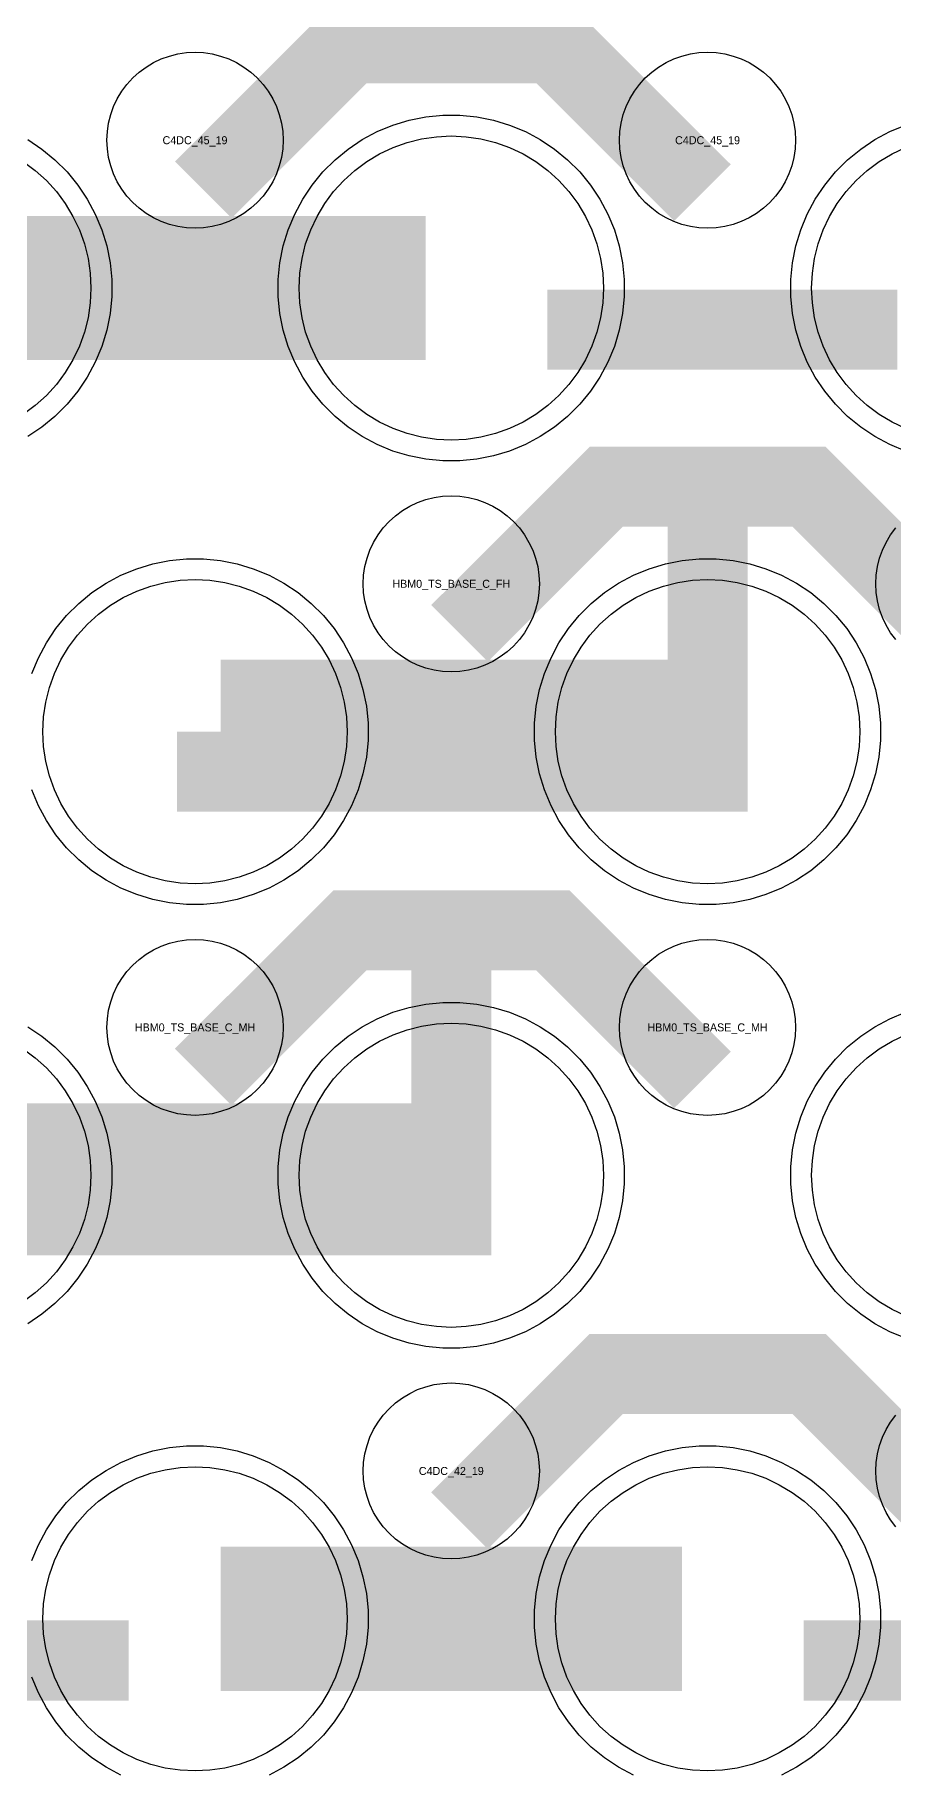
# Model space of a CAD drawing. Extents: x -11880 to 11880, y -14992 to 14992.
# Drawn here: x -5970 to -5702, y -9068 to -8525 of the extents above; entities that cross this region are included whole.
import ezdxf
from ezdxf.enums import TextEntityAlignment as Align

# ---------------------------------------------------------------- set-up
doc = ezdxf.new("R2010")
doc.units = 0
doc.header["$MEASUREMENT"] = 0
for name, color, linetype in [('GDS_775_DT_237', 138, 'CONTINUOUS'), ('RDL1_FS', 34, 'CONTINUOUS'), ('RDL_BS', 160, 'CONTINUOUS')]:
    doc.layers.add(name, color=color, linetype=linetype)

msp = doc.modelspace()

# ---------------------------------------------------------------- linework, layer by layer
at = {"layer": 'RDL1_FS'}
for points in [[(-5840, -8651.689), (-5844.657, -8651.46), (-5849.268, -8650.776), (-5853.791, -8649.644), (-5858.181, -8648.072), (-5862.395, -8646.08), (-5866.395, -8643.682), (-5870.14, -8640.904), (-5873.594, -8637.774), (-5876.724, -8634.32), (-5879.502, -8630.575), (-5881.9, -8626.575), (-5883.892, -8622.361), (-5885.464, -8617.971), (-5886.596, -8613.448), (-5887.28, -8608.837), (-5887.509, -8604.18), (-5887.28, -8599.523), (-5886.596, -8594.912), (-5885.464, -8590.389), (-5883.892, -8585.999), (-5881.9, -8581.785), (-5879.502, -8577.785), (-5876.724, -8574.04), (-5873.594, -8570.586), (-5870.14, -8567.456), (-5866.395, -8564.678), (-5862.395, -8562.28), (-5858.181, -8560.288), (-5853.791, -8558.716), (-5849.268, -8557.584), (-5844.657, -8556.9), (-5840, -8556.671), (-5835.343, -8556.9), (-5830.732, -8557.584), (-5826.209, -8558.716), (-5821.819, -8560.288), (-5817.605, -8562.28), (-5813.605, -8564.678), (-5809.86, -8567.456), (-5806.406, -8570.586), (-5803.276, -8574.04), (-5800.498, -8577.785), (-5798.1, -8581.785), (-5796.108, -8585.999), (-5794.536, -8590.389), (-5793.404, -8594.912), (-5792.72, -8599.523), (-5792.491, -8604.18), (-5792.72, -8608.837), (-5793.404, -8613.448), (-5794.536, -8617.971), (-5796.108, -8622.361), (-5798.1, -8626.575), (-5800.498, -8630.575), (-5803.276, -8634.32), (-5806.406, -8637.774), (-5809.86, -8640.904), (-5813.605, -8643.682), (-5817.605, -8646.08), (-5821.819, -8648.072), (-5826.209, -8649.644), (-5830.732, -8650.776), (-5835.343, -8651.46)], [(-5920, -8790.254), (-5924.657, -8790.025), (-5929.268, -8789.341), (-5933.791, -8788.209), (-5938.181, -8786.637), (-5942.395, -8784.645), (-5946.395, -8782.247), (-5950.14, -8779.469), (-5953.594, -8776.339), (-5956.724, -8772.885), (-5959.502, -8769.14), (-5961.9, -8765.14), (-5963.892, -8760.926), (-5965.464, -8756.536), (-5966.596, -8752.013), (-5967.28, -8747.402), (-5967.509, -8742.745), (-5967.28, -8738.088), (-5966.596, -8733.477), (-5965.464, -8728.954), (-5963.892, -8724.564), (-5961.9, -8720.35), (-5959.502, -8716.35), (-5956.724, -8712.605), (-5953.594, -8709.151), (-5950.14, -8706.021), (-5946.395, -8703.243), (-5942.395, -8700.845), (-5938.181, -8698.853), (-5933.791, -8697.281), (-5929.268, -8696.149), (-5924.657, -8695.465), (-5920, -8695.236), (-5915.343, -8695.465), (-5910.732, -8696.149), (-5906.209, -8697.281), (-5901.819, -8698.853), (-5897.605, -8700.845), (-5893.605, -8703.243), (-5889.86, -8706.021), (-5886.406, -8709.151), (-5883.276, -8712.605), (-5880.498, -8716.35), (-5878.1, -8720.35), (-5876.108, -8724.564), (-5874.536, -8728.954), (-5873.404, -8733.477), (-5872.72, -8738.088), (-5872.491, -8742.745), (-5872.72, -8747.402), (-5873.404, -8752.013), (-5874.536, -8756.536), (-5876.108, -8760.926), (-5878.1, -8765.14), (-5880.498, -8769.14), (-5883.276, -8772.885), (-5886.406, -8776.339), (-5889.86, -8779.469), (-5893.605, -8782.247), (-5897.605, -8784.645), (-5901.819, -8786.637), (-5906.209, -8788.209), (-5910.732, -8789.341), (-5915.343, -8790.025)], [(-5760, -8790.254), (-5764.657, -8790.025), (-5769.268, -8789.341), (-5773.791, -8788.209), (-5778.181, -8786.637), (-5782.395, -8784.645), (-5786.395, -8782.247), (-5790.14, -8779.469), (-5793.594, -8776.339), (-5796.724, -8772.885), (-5799.502, -8769.14), (-5801.9, -8765.14), (-5803.892, -8760.926), (-5805.464, -8756.536), (-5806.596, -8752.013), (-5807.28, -8747.402), (-5807.509, -8742.745), (-5807.28, -8738.088), (-5806.596, -8733.477), (-5805.464, -8728.954), (-5803.892, -8724.564), (-5801.9, -8720.35), (-5799.502, -8716.35), (-5796.724, -8712.605), (-5793.594, -8709.151), (-5790.14, -8706.021), (-5786.395, -8703.243), (-5782.395, -8700.845), (-5778.181, -8698.853), (-5773.791, -8697.281), (-5769.268, -8696.149), (-5764.657, -8695.465), (-5760, -8695.236), (-5755.343, -8695.465), (-5750.732, -8696.149), (-5746.209, -8697.281), (-5741.819, -8698.853), (-5737.605, -8700.845), (-5733.605, -8703.243), (-5729.86, -8706.021), (-5726.406, -8709.151), (-5723.276, -8712.605), (-5720.498, -8716.35), (-5718.1, -8720.35), (-5716.108, -8724.564), (-5714.536, -8728.954), (-5713.404, -8733.477), (-5712.72, -8738.088), (-5712.491, -8742.745), (-5712.72, -8747.402), (-5713.404, -8752.013), (-5714.536, -8756.536), (-5716.108, -8760.926), (-5718.1, -8765.14), (-5720.498, -8769.14), (-5723.276, -8772.885), (-5726.406, -8776.339), (-5729.86, -8779.469), (-5733.605, -8782.247), (-5737.605, -8784.645), (-5741.819, -8786.637), (-5746.209, -8788.209), (-5750.732, -8789.341), (-5755.343, -8790.025)], [(-5840, -8928.819), (-5844.657, -8928.59), (-5849.268, -8927.906), (-5853.791, -8926.774), (-5858.181, -8925.202), (-5862.395, -8923.21), (-5866.395, -8920.812), (-5870.14, -8918.034), (-5873.594, -8914.904), (-5876.724, -8911.45), (-5879.502, -8907.705), (-5881.9, -8903.705), (-5883.892, -8899.491), (-5885.464, -8895.101), (-5886.596, -8890.578), (-5887.28, -8885.967), (-5887.509, -8881.31), (-5887.28, -8876.653), (-5886.596, -8872.042), (-5885.464, -8867.519), (-5883.892, -8863.129), (-5881.9, -8858.915), (-5879.502, -8854.915), (-5876.724, -8851.17), (-5873.594, -8847.716), (-5870.14, -8844.586), (-5866.395, -8841.808), (-5862.395, -8839.41), (-5858.181, -8837.418), (-5853.791, -8835.846), (-5849.268, -8834.714), (-5844.657, -8834.03), (-5840, -8833.801), (-5835.343, -8834.03), (-5830.732, -8834.714), (-5826.209, -8835.846), (-5821.819, -8837.418), (-5817.605, -8839.41), (-5813.605, -8841.808), (-5809.86, -8844.586), (-5806.406, -8847.716), (-5803.276, -8851.17), (-5800.498, -8854.915), (-5798.1, -8858.915), (-5796.108, -8863.129), (-5794.536, -8867.519), (-5793.404, -8872.042), (-5792.72, -8876.653), (-5792.491, -8881.31), (-5792.72, -8885.967), (-5793.404, -8890.578), (-5794.536, -8895.101), (-5796.108, -8899.491), (-5798.1, -8903.705), (-5800.498, -8907.705), (-5803.276, -8911.45), (-5806.406, -8914.904), (-5809.86, -8918.034), (-5813.605, -8920.812), (-5817.605, -8923.21), (-5821.819, -8925.202), (-5826.209, -8926.774), (-5830.732, -8927.906), (-5835.343, -8928.59)], [(-5920, -9067.384), (-5924.657, -9067.155), (-5929.268, -9066.471), (-5933.791, -9065.339), (-5938.181, -9063.767), (-5942.395, -9061.775), (-5946.395, -9059.377), (-5950.14, -9056.599), (-5953.594, -9053.469), (-5956.724, -9050.015), (-5959.502, -9046.27), (-5961.9, -9042.27), (-5963.892, -9038.056), (-5965.464, -9033.666), (-5966.596, -9029.143), (-5967.28, -9024.532), (-5967.509, -9019.875), (-5967.28, -9015.218), (-5966.596, -9010.607), (-5965.464, -9006.084), (-5963.892, -9001.694), (-5961.9, -8997.48), (-5959.502, -8993.48), (-5956.724, -8989.735), (-5953.594, -8986.281), (-5950.14, -8983.151), (-5946.395, -8980.373), (-5942.395, -8977.975), (-5938.181, -8975.983), (-5933.791, -8974.411), (-5929.268, -8973.279), (-5924.657, -8972.595), (-5920, -8972.366), (-5915.343, -8972.595), (-5910.732, -8973.279), (-5906.209, -8974.411), (-5901.819, -8975.983), (-5897.605, -8977.975), (-5893.605, -8980.373), (-5889.86, -8983.151), (-5886.406, -8986.281), (-5883.276, -8989.735), (-5880.498, -8993.48), (-5878.1, -8997.48), (-5876.108, -9001.694), (-5874.536, -9006.084), (-5873.404, -9010.607), (-5872.72, -9015.218), (-5872.491, -9019.875), (-5872.72, -9024.532), (-5873.404, -9029.143), (-5874.536, -9033.666), (-5876.108, -9038.056), (-5878.1, -9042.27), (-5880.498, -9046.27), (-5883.276, -9050.015), (-5886.406, -9053.469), (-5889.86, -9056.599), (-5893.605, -9059.377), (-5897.605, -9061.775), (-5901.819, -9063.767), (-5906.209, -9065.339), (-5910.732, -9066.471), (-5915.343, -9067.155)], [(-5760, -9067.384), (-5764.657, -9067.155), (-5769.268, -9066.471), (-5773.791, -9065.339), (-5778.181, -9063.767), (-5782.395, -9061.775), (-5786.395, -9059.377), (-5790.14, -9056.599), (-5793.594, -9053.469), (-5796.724, -9050.015), (-5799.502, -9046.27), (-5801.9, -9042.27), (-5803.892, -9038.056), (-5805.464, -9033.666), (-5806.596, -9029.143), (-5807.28, -9024.532), (-5807.509, -9019.875), (-5807.28, -9015.218), (-5806.596, -9010.607), (-5805.464, -9006.084), (-5803.892, -9001.694), (-5801.9, -8997.48), (-5799.502, -8993.48), (-5796.724, -8989.735), (-5793.594, -8986.281), (-5790.14, -8983.151), (-5786.395, -8980.373), (-5782.395, -8977.975), (-5778.181, -8975.983), (-5773.791, -8974.411), (-5769.268, -8973.279), (-5764.657, -8972.595), (-5760, -8972.366), (-5755.343, -8972.595), (-5750.732, -8973.279), (-5746.209, -8974.411), (-5741.819, -8975.983), (-5737.605, -8977.975), (-5733.605, -8980.373), (-5729.86, -8983.151), (-5726.406, -8986.281), (-5723.276, -8989.735), (-5720.498, -8993.48), (-5718.1, -8997.48), (-5716.108, -9001.694), (-5714.536, -9006.084), (-5713.404, -9010.607), (-5712.72, -9015.218), (-5712.491, -9019.875), (-5712.72, -9024.532), (-5713.404, -9029.143), (-5714.536, -9033.666), (-5716.108, -9038.056), (-5718.1, -9042.27), (-5720.498, -9046.27), (-5723.276, -9050.015), (-5726.406, -9053.469), (-5729.86, -9056.599), (-5733.605, -9059.377), (-5737.605, -9061.775), (-5741.819, -9063.767), (-5746.209, -9065.339), (-5750.732, -9066.471), (-5755.343, -9067.155)]]:
    msp.add_lwpolyline(points, close=True, dxfattribs=at)
for points in [[(-5698.181, -8648.072), (-5702.395, -8646.08), (-5706.395, -8643.682), (-5710.14, -8640.904), (-5713.594, -8637.774), (-5716.724, -8634.32), (-5719.502, -8630.575), (-5721.9, -8626.575), (-5723.892, -8622.361), (-5725.464, -8617.971), (-5726.596, -8613.448), (-5727.28, -8608.837), (-5727.509, -8604.18), (-5727.28, -8599.523), (-5726.596, -8594.912), (-5725.464, -8590.389), (-5723.892, -8585.999), (-5721.9, -8581.785), (-5719.502, -8577.785), (-5716.724, -8574.04), (-5713.594, -8570.586), (-5710.14, -8567.456), (-5706.395, -8564.678), (-5702.395, -8562.28), (-5698.181, -8560.288)], [(-5973.605, -8564.678), (-5969.86, -8567.456), (-5966.406, -8570.586), (-5963.276, -8574.04), (-5960.498, -8577.785), (-5958.1, -8581.785), (-5956.108, -8585.999), (-5954.536, -8590.389), (-5953.404, -8594.912), (-5952.72, -8599.523), (-5952.491, -8604.18), (-5952.72, -8608.837), (-5953.404, -8613.448), (-5954.536, -8617.971), (-5956.108, -8622.361), (-5958.1, -8626.575), (-5960.498, -8630.575), (-5963.276, -8634.32), (-5966.406, -8637.774), (-5969.86, -8640.904), (-5973.605, -8643.682)], [(-5698.181, -8925.202), (-5702.395, -8923.21), (-5706.395, -8920.812), (-5710.14, -8918.034), (-5713.594, -8914.904), (-5716.724, -8911.45), (-5719.502, -8907.705), (-5721.9, -8903.705), (-5723.892, -8899.491), (-5725.464, -8895.101), (-5726.596, -8890.578), (-5727.28, -8885.967), (-5727.509, -8881.31), (-5727.28, -8876.653), (-5726.596, -8872.042), (-5725.464, -8867.519), (-5723.892, -8863.129), (-5721.9, -8858.915), (-5719.502, -8854.915), (-5716.724, -8851.17), (-5713.594, -8847.716), (-5710.14, -8844.586), (-5706.395, -8841.808), (-5702.395, -8839.41), (-5698.181, -8837.418)], [(-5973.605, -8841.808), (-5969.86, -8844.586), (-5966.406, -8847.716), (-5963.276, -8851.17), (-5960.498, -8854.915), (-5958.1, -8858.915), (-5956.108, -8863.129), (-5954.536, -8867.519), (-5953.404, -8872.042), (-5952.72, -8876.653), (-5952.491, -8881.31), (-5952.72, -8885.967), (-5953.404, -8890.578), (-5954.536, -8895.101), (-5956.108, -8899.491), (-5958.1, -8903.705), (-5960.498, -8907.705), (-5963.276, -8911.45), (-5966.406, -8914.904), (-5969.86, -8918.034), (-5973.605, -8920.812)]]:
    msp.add_lwpolyline(points, dxfattribs=at)
for points in [[(-5991.998, -8604.18, 45, 45, 0), (-5919.998, -8604.18, 45, 45, 0)], [(-5919.998, -8604.18, 45, 45, 0), (-5847.998, -8604.18, 45, 45, 0)], [(-5911.998, -8742.745, 45, 45, 0), (-5839.998, -8742.745, 45, 45, 0)], [(-5839.998, -8742.745, 45, 45, 0), (-5767.998, -8742.745, 45, 45, 0)], [(-5991.998, -8881.31, 45, 45, 0), (-5919.998, -8881.31, 45, 45, 0)], [(-5919.998, -8881.31, 45, 45, 0), (-5847.998, -8881.31, 45, 45, 0)], [(-5911.998, -9019.875, 45, 45, 0), (-5839.998, -9019.875, 45, 45, 0)], [(-5839.998, -9019.875, 45, 45, 0), (-5767.998, -9019.875, 45, 45, 0)]]:
    msp.add_lwpolyline(points, format="xyseb", dxfattribs=at)
at = {"layer": 'RDL_BS'}
for points in [[(-5917.438, -8573.494, 25, 25, 0), (-5871.623, -8527.679, 25, 25, 0), (-5838.07, -8527.679, 25, 25, 0)], [(-5761.599, -8574.393, 25, 25, 0), (-5808.313, -8527.679, 25, 25, 0), (-5838.071, -8527.679, 25, 25, 0)], [(-5809.984, -8617.193, 25, 25, 0), (-5700.719, -8617.193, 25, 25, 0)], [(-5760, -8767.745, 25, 25, 0), (-5760, -8653.744, 25, 25, 0)], [(-5837.438, -8712.059, 25, 25, 0), (-5791.623, -8666.244, 25, 25, 0), (-5758.07, -8666.244, 25, 25, 0)], [(-5681.599, -8712.958, 25, 25, 0), (-5728.313, -8666.244, 25, 25, 0), (-5758.071, -8666.244, 25, 25, 0)], [(-5925.603, -8755.245, 25, 25, 0), (-5747.5, -8755.245, 25, 25, 0)], [(-5840, -8906.31, 25, 25, 0), (-5840, -8792.309, 25, 25, 0)], [(-5917.438, -8850.624, 25, 25, 0), (-5871.623, -8804.809, 25, 25, 0), (-5838.07, -8804.809, 25, 25, 0)], [(-5761.599, -8851.523, 25, 25, 0), (-5808.313, -8804.809, 25, 25, 0), (-5838.071, -8804.809, 25, 25, 0)], [(-6005.603, -8893.81, 25, 25, 0), (-5827.5, -8893.81, 25, 25, 0)], [(-5837.438, -8989.189, 25, 25, 0), (-5791.623, -8943.374, 25, 25, 0), (-5758.07, -8943.374, 25, 25, 0)], [(-5681.599, -8990.088, 25, 25, 0), (-5728.313, -8943.374, 25, 25, 0), (-5758.071, -8943.374, 25, 25, 0)], [(-6049.984, -9032.888, 25, 25, 0), (-5940.719, -9032.888, 25, 25, 0)], [(-5729.984, -9032.888, 25, 25, 0), (-5620.719, -9032.888, 25, 25, 0)]]:
    msp.add_lwpolyline(points, format="xyseb", dxfattribs=at)
for points in [[(-5920, -8585.486), (-5922.693, -8585.354), (-5925.365, -8584.958), (-5927.984, -8584.301), (-5930.519, -8583.394), (-5932.956, -8582.242), (-5935.28, -8580.849), (-5937.443, -8579.246), (-5939.442, -8577.434), (-5941.254, -8575.435), (-5942.857, -8573.272), (-5944.25, -8570.948), (-5945.402, -8568.511), (-5946.309, -8565.976), (-5946.966, -8563.357), (-5947.362, -8560.685), (-5947.494, -8557.992), (-5947.362, -8555.299), (-5946.966, -8552.627), (-5946.309, -8550.008), (-5945.402, -8547.473), (-5944.25, -8545.036), (-5942.857, -8542.712), (-5941.254, -8540.549), (-5939.442, -8538.55), (-5937.443, -8536.738), (-5935.28, -8535.135), (-5932.956, -8533.742), (-5930.519, -8532.59), (-5927.984, -8531.683), (-5925.365, -8531.026), (-5922.693, -8530.63), (-5920, -8530.498), (-5917.307, -8530.63), (-5914.635, -8531.026), (-5912.016, -8531.683), (-5909.481, -8532.59), (-5907.044, -8533.742), (-5904.72, -8535.135), (-5902.557, -8536.738), (-5900.558, -8538.55), (-5898.746, -8540.549), (-5897.143, -8542.712), (-5895.75, -8545.036), (-5894.598, -8547.473), (-5893.691, -8550.008), (-5893.034, -8552.627), (-5892.638, -8555.299), (-5892.506, -8557.992), (-5892.638, -8560.685), (-5893.034, -8563.357), (-5893.691, -8565.976), (-5894.598, -8568.511), (-5895.75, -8570.948), (-5897.143, -8573.272), (-5898.746, -8575.435), (-5900.558, -8577.434), (-5902.557, -8579.246), (-5904.72, -8580.849), (-5907.044, -8582.242), (-5909.481, -8583.394), (-5912.016, -8584.301), (-5914.635, -8584.958), (-5917.307, -8585.354)], [(-5760, -8585.486), (-5762.693, -8585.354), (-5765.365, -8584.958), (-5767.984, -8584.301), (-5770.519, -8583.394), (-5772.956, -8582.242), (-5775.28, -8580.849), (-5777.443, -8579.246), (-5779.442, -8577.434), (-5781.254, -8575.435), (-5782.857, -8573.272), (-5784.25, -8570.948), (-5785.402, -8568.511), (-5786.309, -8565.976), (-5786.966, -8563.357), (-5787.362, -8560.685), (-5787.494, -8557.992), (-5787.362, -8555.299), (-5786.966, -8552.627), (-5786.309, -8550.008), (-5785.402, -8547.473), (-5784.25, -8545.036), (-5782.857, -8542.712), (-5781.254, -8540.549), (-5779.442, -8538.55), (-5777.443, -8536.738), (-5775.28, -8535.135), (-5772.956, -8533.742), (-5770.519, -8532.59), (-5767.984, -8531.683), (-5765.365, -8531.026), (-5762.693, -8530.63), (-5760, -8530.498), (-5757.307, -8530.63), (-5754.635, -8531.026), (-5752.016, -8531.683), (-5749.481, -8532.59), (-5747.044, -8533.742), (-5744.72, -8535.135), (-5742.557, -8536.738), (-5740.558, -8538.55), (-5738.746, -8540.549), (-5737.143, -8542.712), (-5735.75, -8545.036), (-5734.598, -8547.473), (-5733.691, -8550.008), (-5733.034, -8552.627), (-5732.638, -8555.299), (-5732.506, -8557.992), (-5732.638, -8560.685), (-5733.034, -8563.357), (-5733.691, -8565.976), (-5734.598, -8568.511), (-5735.75, -8570.948), (-5737.143, -8573.272), (-5738.746, -8575.435), (-5740.558, -8577.434), (-5742.557, -8579.246), (-5744.72, -8580.849), (-5747.044, -8582.242), (-5749.481, -8583.394), (-5752.016, -8584.301), (-5754.635, -8584.958), (-5757.307, -8585.354)], [(-5842.644, -8658.18), (-5847.938, -8657.663), (-5853.165, -8656.617), (-5858.205, -8655.086), (-5863.115, -8653.055), (-5867.777, -8650.563), (-5872.191, -8647.616), (-5876.292, -8644.254), (-5880.074, -8640.472), (-5883.436, -8636.371), (-5886.383, -8631.957), (-5888.875, -8627.295), (-5890.906, -8622.385), (-5892.437, -8617.345), (-5893.483, -8612.118), (-5894, -8606.824), (-5894, -8601.536), (-5893.483, -8596.242), (-5892.437, -8591.015), (-5890.906, -8585.975), (-5888.875, -8581.065), (-5886.383, -8576.403), (-5883.436, -8571.989), (-5880.074, -8567.888), (-5876.292, -8564.106), (-5872.191, -8560.744), (-5867.777, -8557.797), (-5863.115, -8555.305), (-5858.205, -8553.274), (-5853.165, -8551.743), (-5847.938, -8550.697), (-5842.644, -8550.18), (-5837.356, -8550.18), (-5832.062, -8550.697), (-5826.835, -8551.743), (-5821.795, -8553.274), (-5816.885, -8555.305), (-5812.223, -8557.797), (-5807.809, -8560.744), (-5803.708, -8564.106), (-5799.926, -8567.888), (-5796.564, -8571.989), (-5793.617, -8576.403), (-5791.125, -8581.065), (-5789.094, -8585.975), (-5787.563, -8591.015), (-5786.517, -8596.242), (-5786, -8601.536), (-5786, -8606.824), (-5786.517, -8612.118), (-5787.563, -8617.345), (-5789.094, -8622.385), (-5791.125, -8627.295), (-5793.617, -8631.957), (-5796.564, -8636.371), (-5799.926, -8640.472), (-5803.708, -8644.254), (-5807.809, -8647.616), (-5812.223, -8650.563), (-5816.885, -8653.055), (-5821.795, -8655.086), (-5826.835, -8656.617), (-5832.062, -8657.663), (-5837.356, -8658.18)], [(-5840, -8724.051), (-5842.693, -8723.919), (-5845.365, -8723.523), (-5847.984, -8722.866), (-5850.519, -8721.959), (-5852.956, -8720.807), (-5855.28, -8719.414), (-5857.443, -8717.811), (-5859.442, -8715.999), (-5861.254, -8714), (-5862.857, -8711.837), (-5864.25, -8709.513), (-5865.402, -8707.076), (-5866.309, -8704.541), (-5866.966, -8701.922), (-5867.362, -8699.25), (-5867.494, -8696.557), (-5867.362, -8693.864), (-5866.966, -8691.192), (-5866.309, -8688.573), (-5865.402, -8686.038), (-5864.25, -8683.601), (-5862.857, -8681.277), (-5861.254, -8679.114), (-5859.442, -8677.115), (-5857.443, -8675.303), (-5855.28, -8673.7), (-5852.956, -8672.307), (-5850.519, -8671.155), (-5847.984, -8670.248), (-5845.365, -8669.591), (-5842.693, -8669.195), (-5840, -8669.063), (-5837.307, -8669.195), (-5834.635, -8669.591), (-5832.016, -8670.248), (-5829.481, -8671.155), (-5827.044, -8672.307), (-5824.72, -8673.7), (-5822.557, -8675.303), (-5820.558, -8677.115), (-5818.746, -8679.114), (-5817.143, -8681.277), (-5815.75, -8683.601), (-5814.598, -8686.038), (-5813.691, -8688.573), (-5813.034, -8691.192), (-5812.638, -8693.864), (-5812.506, -8696.557), (-5812.638, -8699.25), (-5813.034, -8701.922), (-5813.691, -8704.541), (-5814.598, -8707.076), (-5815.75, -8709.513), (-5817.143, -8711.837), (-5818.746, -8714), (-5820.558, -8715.999), (-5822.557, -8717.811), (-5824.72, -8719.414), (-5827.044, -8720.807), (-5829.481, -8721.959), (-5832.016, -8722.866), (-5834.635, -8723.523), (-5837.307, -8723.919)], [(-5762.644, -8796.745), (-5767.938, -8796.228), (-5773.165, -8795.182), (-5778.205, -8793.651), (-5783.115, -8791.62), (-5787.777, -8789.128), (-5792.191, -8786.181), (-5796.292, -8782.819), (-5800.074, -8779.037), (-5803.436, -8774.936), (-5806.383, -8770.522), (-5808.875, -8765.86), (-5810.906, -8760.95), (-5812.437, -8755.91), (-5813.483, -8750.683), (-5814, -8745.389), (-5814, -8740.101), (-5813.483, -8734.807), (-5812.437, -8729.58), (-5810.906, -8724.54), (-5808.875, -8719.63), (-5806.383, -8714.968), (-5803.436, -8710.554), (-5800.074, -8706.453), (-5796.292, -8702.671), (-5792.191, -8699.309), (-5787.777, -8696.362), (-5783.115, -8693.87), (-5778.205, -8691.839), (-5773.165, -8690.308), (-5767.938, -8689.262), (-5762.644, -8688.745), (-5757.356, -8688.745), (-5752.062, -8689.262), (-5746.835, -8690.308), (-5741.795, -8691.839), (-5736.885, -8693.87), (-5732.223, -8696.362), (-5727.809, -8699.309), (-5723.708, -8702.671), (-5719.926, -8706.453), (-5716.564, -8710.554), (-5713.617, -8714.968), (-5711.125, -8719.63), (-5709.094, -8724.54), (-5707.563, -8729.58), (-5706.517, -8734.807), (-5706, -8740.101), (-5706, -8745.389), (-5706.517, -8750.683), (-5707.563, -8755.91), (-5709.094, -8760.95), (-5711.125, -8765.86), (-5713.617, -8770.522), (-5716.564, -8774.936), (-5719.926, -8779.037), (-5723.708, -8782.819), (-5727.809, -8786.181), (-5732.223, -8789.128), (-5736.885, -8791.62), (-5741.795, -8793.651), (-5746.835, -8795.182), (-5752.062, -8796.228), (-5757.356, -8796.745)], [(-5920, -8862.616), (-5922.693, -8862.484), (-5925.365, -8862.088), (-5927.984, -8861.431), (-5930.519, -8860.524), (-5932.956, -8859.372), (-5935.28, -8857.979), (-5937.443, -8856.376), (-5939.442, -8854.564), (-5941.254, -8852.565), (-5942.857, -8850.402), (-5944.25, -8848.078), (-5945.402, -8845.641), (-5946.309, -8843.106), (-5946.966, -8840.487), (-5947.362, -8837.815), (-5947.494, -8835.122), (-5947.362, -8832.429), (-5946.966, -8829.757), (-5946.309, -8827.138), (-5945.402, -8824.603), (-5944.25, -8822.166), (-5942.857, -8819.842), (-5941.254, -8817.679), (-5939.442, -8815.68), (-5937.443, -8813.868), (-5935.28, -8812.265), (-5932.956, -8810.872), (-5930.519, -8809.72), (-5927.984, -8808.813), (-5925.365, -8808.156), (-5922.693, -8807.76), (-5920, -8807.628), (-5917.307, -8807.76), (-5914.635, -8808.156), (-5912.016, -8808.813), (-5909.481, -8809.72), (-5907.044, -8810.872), (-5904.72, -8812.265), (-5902.557, -8813.868), (-5900.558, -8815.68), (-5898.746, -8817.679), (-5897.143, -8819.842), (-5895.75, -8822.166), (-5894.598, -8824.603), (-5893.691, -8827.138), (-5893.034, -8829.757), (-5892.638, -8832.429), (-5892.506, -8835.122), (-5892.638, -8837.815), (-5893.034, -8840.487), (-5893.691, -8843.106), (-5894.598, -8845.641), (-5895.75, -8848.078), (-5897.143, -8850.402), (-5898.746, -8852.565), (-5900.558, -8854.564), (-5902.557, -8856.376), (-5904.72, -8857.979), (-5907.044, -8859.372), (-5909.481, -8860.524), (-5912.016, -8861.431), (-5914.635, -8862.088), (-5917.307, -8862.484)], [(-5760, -8862.616), (-5762.693, -8862.484), (-5765.365, -8862.088), (-5767.984, -8861.431), (-5770.519, -8860.524), (-5772.956, -8859.372), (-5775.28, -8857.979), (-5777.443, -8856.376), (-5779.442, -8854.564), (-5781.254, -8852.565), (-5782.857, -8850.402), (-5784.25, -8848.078), (-5785.402, -8845.641), (-5786.309, -8843.106), (-5786.966, -8840.487), (-5787.362, -8837.815), (-5787.494, -8835.122), (-5787.362, -8832.429), (-5786.966, -8829.757), (-5786.309, -8827.138), (-5785.402, -8824.603), (-5784.25, -8822.166), (-5782.857, -8819.842), (-5781.254, -8817.679), (-5779.442, -8815.68), (-5777.443, -8813.868), (-5775.28, -8812.265), (-5772.956, -8810.872), (-5770.519, -8809.72), (-5767.984, -8808.813), (-5765.365, -8808.156), (-5762.693, -8807.76), (-5760, -8807.628), (-5757.307, -8807.76), (-5754.635, -8808.156), (-5752.016, -8808.813), (-5749.481, -8809.72), (-5747.044, -8810.872), (-5744.72, -8812.265), (-5742.557, -8813.868), (-5740.558, -8815.68), (-5738.746, -8817.679), (-5737.143, -8819.842), (-5735.75, -8822.166), (-5734.598, -8824.603), (-5733.691, -8827.138), (-5733.034, -8829.757), (-5732.638, -8832.429), (-5732.506, -8835.122), (-5732.638, -8837.815), (-5733.034, -8840.487), (-5733.691, -8843.106), (-5734.598, -8845.641), (-5735.75, -8848.078), (-5737.143, -8850.402), (-5738.746, -8852.565), (-5740.558, -8854.564), (-5742.557, -8856.376), (-5744.72, -8857.979), (-5747.044, -8859.372), (-5749.481, -8860.524), (-5752.016, -8861.431), (-5754.635, -8862.088), (-5757.307, -8862.484)], [(-5842.644, -8935.31), (-5847.938, -8934.793), (-5853.165, -8933.747), (-5858.205, -8932.216), (-5863.115, -8930.185), (-5867.777, -8927.693), (-5872.191, -8924.746), (-5876.292, -8921.384), (-5880.074, -8917.602), (-5883.436, -8913.501), (-5886.383, -8909.087), (-5888.875, -8904.425), (-5890.906, -8899.515), (-5892.437, -8894.475), (-5893.483, -8889.248), (-5894, -8883.954), (-5894, -8878.666), (-5893.483, -8873.372), (-5892.437, -8868.145), (-5890.906, -8863.105), (-5888.875, -8858.195), (-5886.383, -8853.533), (-5883.436, -8849.119), (-5880.074, -8845.018), (-5876.292, -8841.236), (-5872.191, -8837.874), (-5867.777, -8834.927), (-5863.115, -8832.435), (-5858.205, -8830.404), (-5853.165, -8828.873), (-5847.938, -8827.827), (-5842.644, -8827.31), (-5837.356, -8827.31), (-5832.062, -8827.827), (-5826.835, -8828.873), (-5821.795, -8830.404), (-5816.885, -8832.435), (-5812.223, -8834.927), (-5807.809, -8837.874), (-5803.708, -8841.236), (-5799.926, -8845.018), (-5796.564, -8849.119), (-5793.617, -8853.533), (-5791.125, -8858.195), (-5789.094, -8863.105), (-5787.563, -8868.145), (-5786.517, -8873.372), (-5786, -8878.666), (-5786, -8883.954), (-5786.517, -8889.248), (-5787.563, -8894.475), (-5789.094, -8899.515), (-5791.125, -8904.425), (-5793.617, -8909.087), (-5796.564, -8913.501), (-5799.926, -8917.602), (-5803.708, -8921.384), (-5807.809, -8924.746), (-5812.223, -8927.693), (-5816.885, -8930.185), (-5821.795, -8932.216), (-5826.835, -8933.747), (-5832.062, -8934.793), (-5837.356, -8935.31)], [(-5840, -9001.181), (-5842.693, -9001.049), (-5845.365, -9000.653), (-5847.984, -8999.996), (-5850.519, -8999.089), (-5852.956, -8997.937), (-5855.28, -8996.544), (-5857.443, -8994.941), (-5859.442, -8993.129), (-5861.254, -8991.13), (-5862.857, -8988.967), (-5864.25, -8986.643), (-5865.402, -8984.206), (-5866.309, -8981.671), (-5866.966, -8979.052), (-5867.362, -8976.38), (-5867.494, -8973.687), (-5867.362, -8970.994), (-5866.966, -8968.322), (-5866.309, -8965.703), (-5865.402, -8963.168), (-5864.25, -8960.731), (-5862.857, -8958.407), (-5861.254, -8956.244), (-5859.442, -8954.245), (-5857.443, -8952.433), (-5855.28, -8950.83), (-5852.956, -8949.437), (-5850.519, -8948.285), (-5847.984, -8947.378), (-5845.365, -8946.721), (-5842.693, -8946.325), (-5840, -8946.193), (-5837.307, -8946.325), (-5834.635, -8946.721), (-5832.016, -8947.378), (-5829.481, -8948.285), (-5827.044, -8949.437), (-5824.72, -8950.83), (-5822.557, -8952.433), (-5820.558, -8954.245), (-5818.746, -8956.244), (-5817.143, -8958.407), (-5815.75, -8960.731), (-5814.598, -8963.168), (-5813.691, -8965.703), (-5813.034, -8968.322), (-5812.638, -8970.994), (-5812.506, -8973.687), (-5812.638, -8976.38), (-5813.034, -8979.052), (-5813.691, -8981.671), (-5814.598, -8984.206), (-5815.75, -8986.643), (-5817.143, -8988.967), (-5818.746, -8991.13), (-5820.558, -8993.129), (-5822.557, -8994.941), (-5824.72, -8996.544), (-5827.044, -8997.937), (-5829.481, -8999.089), (-5832.016, -8999.996), (-5834.635, -9000.653), (-5837.307, -9001.049)]]:
    msp.add_lwpolyline(points, close=True, dxfattribs=at)
for points in [[(-5972.223, -8557.797), (-5967.809, -8560.744), (-5963.708, -8564.106), (-5959.926, -8567.888), (-5956.564, -8571.989), (-5953.617, -8576.403), (-5951.125, -8581.065), (-5949.094, -8585.975), (-5947.563, -8591.015), (-5946.517, -8596.242), (-5946, -8601.536), (-5946, -8606.824), (-5946.517, -8612.118), (-5947.563, -8617.345), (-5949.094, -8622.385), (-5951.125, -8627.295), (-5953.617, -8631.957), (-5956.564, -8636.371), (-5959.926, -8640.472), (-5963.708, -8644.254), (-5967.809, -8647.616), (-5972.223, -8650.563)], [(-5698.205, -8655.086), (-5703.115, -8653.055), (-5707.777, -8650.563), (-5712.191, -8647.616), (-5716.292, -8644.254), (-5720.074, -8640.472), (-5723.436, -8636.371), (-5726.383, -8631.957), (-5728.875, -8627.295), (-5730.906, -8622.385), (-5732.437, -8617.345), (-5733.483, -8612.118), (-5734, -8606.824), (-5734, -8601.536), (-5733.483, -8596.242), (-5732.437, -8591.015), (-5730.906, -8585.975), (-5728.875, -8581.065), (-5726.383, -8576.403), (-5723.436, -8571.989), (-5720.074, -8567.888), (-5716.292, -8564.106), (-5712.191, -8560.744), (-5707.777, -8557.797), (-5703.115, -8555.305), (-5698.205, -8553.274)], [(-5701.254, -8714), (-5702.857, -8711.837), (-5704.25, -8709.513), (-5705.402, -8707.076), (-5706.309, -8704.541), (-5706.966, -8701.922), (-5707.362, -8699.25), (-5707.494, -8696.557), (-5707.362, -8693.864), (-5706.966, -8691.192), (-5706.309, -8688.573), (-5705.402, -8686.038), (-5704.25, -8683.601), (-5702.857, -8681.277), (-5701.254, -8679.114)], [(-5970.906, -8724.54), (-5968.875, -8719.63), (-5966.383, -8714.968), (-5963.436, -8710.554), (-5960.074, -8706.453), (-5956.292, -8702.671), (-5952.191, -8699.309), (-5947.777, -8696.362), (-5943.115, -8693.87), (-5938.205, -8691.839), (-5933.165, -8690.308), (-5927.938, -8689.262), (-5922.644, -8688.745), (-5917.356, -8688.745), (-5912.062, -8689.262), (-5906.835, -8690.308), (-5901.795, -8691.839), (-5896.885, -8693.87), (-5892.223, -8696.362), (-5887.809, -8699.309), (-5883.708, -8702.671), (-5879.926, -8706.453), (-5876.564, -8710.554), (-5873.617, -8714.968), (-5871.125, -8719.63), (-5869.094, -8724.54), (-5867.563, -8729.58), (-5866.517, -8734.807), (-5866, -8740.101), (-5866, -8745.389), (-5866.517, -8750.683), (-5867.563, -8755.91), (-5869.094, -8760.95), (-5871.125, -8765.86), (-5873.617, -8770.522), (-5876.564, -8774.936), (-5879.926, -8779.037), (-5883.708, -8782.819), (-5887.809, -8786.181), (-5892.223, -8789.128), (-5896.885, -8791.62), (-5901.795, -8793.651), (-5906.835, -8795.182), (-5912.062, -8796.228), (-5917.356, -8796.745), (-5922.644, -8796.745), (-5927.938, -8796.228), (-5933.165, -8795.182), (-5938.205, -8793.651), (-5943.115, -8791.62), (-5947.777, -8789.128), (-5952.191, -8786.181), (-5956.292, -8782.819), (-5960.074, -8779.037), (-5963.436, -8774.936), (-5966.383, -8770.522), (-5968.875, -8765.86), (-5970.906, -8760.95)], [(-5698.205, -8932.216), (-5703.115, -8930.185), (-5707.777, -8927.693), (-5712.191, -8924.746), (-5716.292, -8921.384), (-5720.074, -8917.602), (-5723.436, -8913.501), (-5726.383, -8909.087), (-5728.875, -8904.425), (-5730.906, -8899.515), (-5732.437, -8894.475), (-5733.483, -8889.248), (-5734, -8883.954), (-5734, -8878.666), (-5733.483, -8873.372), (-5732.437, -8868.145), (-5730.906, -8863.105), (-5728.875, -8858.195), (-5726.383, -8853.533), (-5723.436, -8849.119), (-5720.074, -8845.018), (-5716.292, -8841.236), (-5712.191, -8837.874), (-5707.777, -8834.927), (-5703.115, -8832.435), (-5698.205, -8830.404)], [(-5972.223, -8834.927), (-5967.809, -8837.874), (-5963.708, -8841.236), (-5959.926, -8845.018), (-5956.564, -8849.119), (-5953.617, -8853.533), (-5951.125, -8858.195), (-5949.094, -8863.105), (-5947.563, -8868.145), (-5946.517, -8873.372), (-5946, -8878.666), (-5946, -8883.954), (-5946.517, -8889.248), (-5947.563, -8894.475), (-5949.094, -8899.515), (-5951.125, -8904.425), (-5953.617, -8909.087), (-5956.564, -8913.501), (-5959.926, -8917.602), (-5963.708, -8921.384), (-5967.809, -8924.746), (-5972.223, -8927.693)], [(-5701.254, -8991.13), (-5702.857, -8988.967), (-5704.25, -8986.643), (-5705.402, -8984.206), (-5706.309, -8981.671), (-5706.966, -8979.052), (-5707.362, -8976.38), (-5707.494, -8973.687), (-5707.362, -8970.994), (-5706.966, -8968.322), (-5706.309, -8965.703), (-5705.402, -8963.168), (-5704.25, -8960.731), (-5702.857, -8958.407), (-5701.254, -8956.244)], [(-5970.906, -9001.67), (-5968.875, -8996.76), (-5966.383, -8992.098), (-5963.436, -8987.684), (-5960.074, -8983.583), (-5956.292, -8979.801), (-5952.191, -8976.439), (-5947.777, -8973.492), (-5943.115, -8971), (-5938.205, -8968.969), (-5933.165, -8967.438), (-5927.938, -8966.392), (-5922.644, -8965.875), (-5917.356, -8965.875), (-5912.062, -8966.392), (-5906.835, -8967.438), (-5901.795, -8968.969), (-5896.885, -8971), (-5892.223, -8973.492), (-5887.809, -8976.439), (-5883.708, -8979.801), (-5879.926, -8983.583), (-5876.564, -8987.684), (-5873.617, -8992.098), (-5871.125, -8996.76), (-5869.094, -9001.67), (-5867.563, -9006.71), (-5866.517, -9011.937), (-5866, -9017.231), (-5866, -9022.519), (-5866.517, -9027.813), (-5867.563, -9033.04), (-5869.094, -9038.08), (-5871.125, -9042.99), (-5873.617, -9047.652), (-5876.564, -9052.066), (-5879.926, -9056.167), (-5883.708, -9059.949), (-5887.809, -9063.311), (-5892.223, -9066.258), (-5896.885, -9068.75)], [(-5783.115, -9068.75), (-5787.777, -9066.258), (-5792.191, -9063.311), (-5796.292, -9059.949), (-5800.074, -9056.167), (-5803.436, -9052.066), (-5806.383, -9047.652), (-5808.875, -9042.99), (-5810.906, -9038.08), (-5812.437, -9033.04), (-5813.483, -9027.813), (-5814, -9022.519), (-5814, -9017.231), (-5813.483, -9011.937), (-5812.437, -9006.71), (-5810.906, -9001.67), (-5808.875, -8996.76), (-5806.383, -8992.098), (-5803.436, -8987.684), (-5800.074, -8983.583), (-5796.292, -8979.801), (-5792.191, -8976.439), (-5787.777, -8973.492), (-5783.115, -8971), (-5778.205, -8968.969), (-5773.165, -8967.438), (-5767.938, -8966.392), (-5762.644, -8965.875), (-5757.356, -8965.875), (-5752.062, -8966.392), (-5746.835, -8967.438), (-5741.795, -8968.969), (-5736.885, -8971), (-5732.223, -8973.492), (-5727.809, -8976.439), (-5723.708, -8979.801), (-5719.926, -8983.583), (-5716.564, -8987.684), (-5713.617, -8992.098), (-5711.125, -8996.76), (-5709.094, -9001.67), (-5707.563, -9006.71), (-5706.517, -9011.937), (-5706, -9017.231), (-5706, -9022.519), (-5706.517, -9027.813), (-5707.563, -9033.04), (-5709.094, -9038.08), (-5711.125, -9042.99), (-5713.617, -9047.652), (-5716.564, -9052.066), (-5719.926, -9056.167), (-5723.708, -9059.949), (-5727.809, -9063.311), (-5732.223, -9066.258), (-5736.885, -9068.75)], [(-5943.115, -9068.75), (-5947.777, -9066.258), (-5952.191, -9063.311), (-5956.292, -9059.949), (-5960.074, -9056.167), (-5963.436, -9052.066), (-5966.383, -9047.652), (-5968.875, -9042.99), (-5970.906, -9038.08)]]:
    msp.add_lwpolyline(points, dxfattribs=at)

# ---------------------------------------------------------------- texts
at = {"layer": 'GDS_775_DT_237'}
for s, p in [('C4DC_45_19', (-5920, -8557.992)), ('C4DC_45_19', (-5920, -8557.992)), ('C4DC_45_19', (-5760, -8557.992)), ('C4DC_45_19', (-5760, -8557.992)), ('HBM0_TS_BASE_C_FH', (-5840, -8696.557)), ('HBM0_TS_BASE_C_FH', (-5840, -8696.557)), ('HBM0_TS_BASE_C_MH', (-5920, -8835.122)), ('HBM0_TS_BASE_C_MH', (-5920, -8835.122)), ('HBM0_TS_BASE_C_MH', (-5760, -8835.122)), ('HBM0_TS_BASE_C_MH', (-5760, -8835.122)), ('C4DC_42_19', (-5840, -8973.687)), ('C4DC_42_19', (-5840, -8973.687))]:
    msp.add_text(s, height=2.5, dxfattribs=at).set_placement(p, align=Align.MIDDLE_CENTER)

doc.saveas('drawing.dxf')
